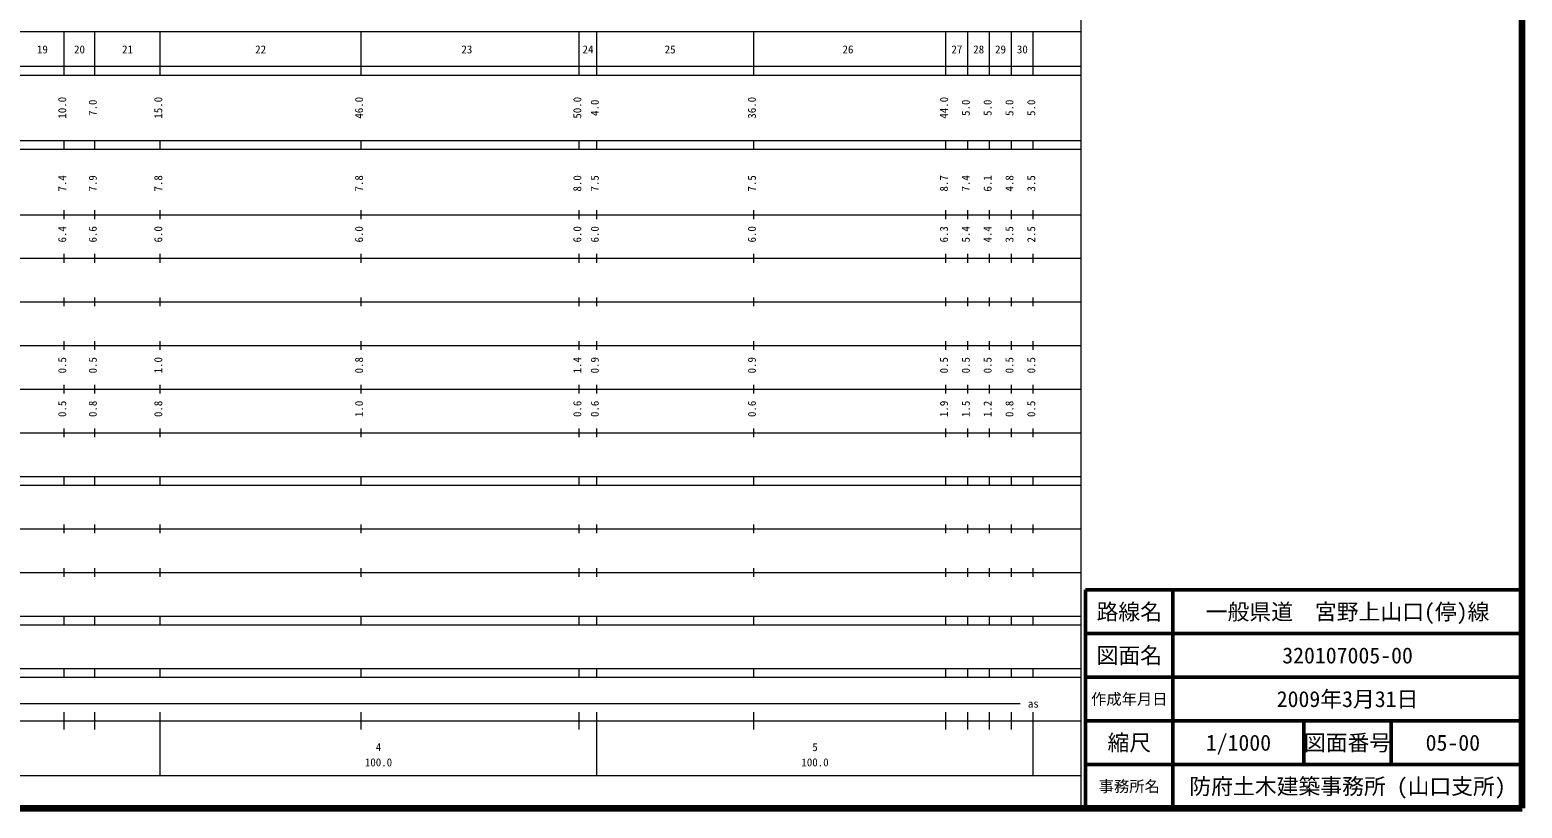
# Model space of a CAD drawing. Units: millimetres on the paper, enlarged 1000 times. Extents: x 40000 to 680000, y 20000 to 380000.
# Drawn here: x 338125 to 680000, y 20000 to 198357 of the extents above; entities that cross this region are included whole.
import ezdxf
from ezdxf.enums import TextEntityAlignment as Align

# ---------------------------------------------------------------- set-up
doc = ezdxf.new("R2010")
doc.units = ezdxf.units.MM
doc.header["$LTSCALE"] = 1000
for name, color, linetype, lineweight in [('M-TTL', 2, 'Continuous', 140), ('M-TTL-BAND', 7, 'Continuous', 13), ('M-TTL-FRAM', 2, 'Continuous', 50), ('M-TTL-LINE', 7, 'Continuous', 50)]:
    doc.layers.add(name, color=color, linetype=linetype, lineweight=lineweight)
doc.layers.add('M-TTL-TXT', color=7, linetype='Continuous')
doc.styles.add('ＭＳ ゴシック', font='')
doc.styles.get('ＭＳ ゴシック').set_extended_font_data('MS Gothic')

msp = doc.modelspace()

# ---------------------------------------------------------------- linework, layer by layer
at = {"layer": 'M-TTL'}
for p, q in [((680000, 20000), (680000, 380000)), ((40000, 20000), (680000, 20000))]:
    msp.add_line(p, q, dxfattribs=at)
at = {"layer": 'M-TTL-BAND'}
for p, q in [((579000, 20000), (579000, 370000)), ((68000, 198000), (579000, 198000)), ((346000, 188000), (346000, 198000)), ((353000, 188000), (353000, 198000)), ((368000, 188000), (368000, 198000)), ((414000, 188000), (414000, 198000)), ((464000, 188000), (464000, 198000)), ((468000, 188000), (468000, 198000)), ((504000, 188000), (504000, 198000)), ((548000, 188000), (548000, 198000)), ((553000, 188000), (553000, 198000)), ((558000, 188000), (558000, 198000)), ((563000, 188000), (563000, 198000)), ((568000, 188000), (568000, 198000)), ((40000, 190000), (579000, 190000)), ((40000, 188000), (579000, 188000)), ((40000, 173000), (579000, 173000)), ((40000, 171000), (579000, 171000)), ((346000, 171000), (346000, 173000)), ((353000, 171000), (353000, 173000)), ((368000, 171000), (368000, 173000)), ((414000, 171000), (414000, 173000)), ((464000, 171000), (464000, 173000)), ((468000, 171000), (468000, 173000)), ((504000, 171000), (504000, 173000)), ((548000, 171000), (548000, 173000)), ((553000, 171000), (553000, 173000)), ((558000, 171000), (558000, 173000)), ((563000, 171000), (563000, 173000)), ((568000, 171000), (568000, 173000)), ((40000, 156000), (579000, 156000)), ((346000, 155000), (346000, 157000)), ((353000, 155000), (353000, 157000)), ((368000, 155000), (368000, 157000)), ((414000, 155000), (414000, 157000)), ((464000, 155000), (464000, 157000)), ((468000, 155000), (468000, 157000)), ((504000, 155000), (504000, 157000)), ((548000, 155000), (548000, 157000)), ((553000, 155000), (553000, 157000)), ((558000, 155000), (558000, 157000)), ((563000, 155000), (563000, 157000)), ((568000, 155000), (568000, 157000)), ((46000, 146000), (579000, 146000)), ((346000, 145000), (346000, 147000)), ((353000, 145000), (353000, 147000)), ((368000, 145000), (368000, 147000)), ((414000, 145000), (414000, 147000)), ((464000, 145000), (464000, 147000)), ((468000, 145000), (468000, 147000)), ((504000, 145000), (504000, 147000)), ((548000, 145000), (548000, 147000)), ((553000, 145000), (553000, 147000)), ((558000, 145000), (558000, 147000)), ((563000, 145000), (563000, 147000)), ((568000, 145000), (568000, 147000)), ((346000, 135000), (346000, 137000)), ((353000, 135000), (353000, 137000)), ((368000, 135000), (368000, 137000)), ((414000, 135000), (414000, 137000)), ((464000, 135000), (464000, 137000)), ((468000, 135000), (468000, 137000)), ((504000, 135000), (504000, 137000)), ((548000, 135000), (548000, 137000)), ((553000, 135000), (553000, 137000)), ((558000, 135000), (558000, 137000)), ((563000, 135000), (563000, 137000)), ((568000, 135000), (568000, 137000)), ((52000, 136000), (579000, 136000)), ((346000, 125000), (346000, 127000)), ((353000, 125000), (353000, 127000)), ((368000, 125000), (368000, 127000)), ((414000, 125000), (414000, 127000)), ((464000, 125000), (464000, 127000)), ((468000, 125000), (468000, 127000)), ((504000, 125000), (504000, 127000)), ((548000, 125000), (548000, 127000)), ((553000, 125000), (553000, 127000)), ((558000, 125000), (558000, 127000)), ((563000, 125000), (563000, 127000)), ((568000, 125000), (568000, 127000)), ((46000, 126000), (579000, 126000)), ((346000, 115000), (346000, 117000)), ((353000, 115000), (353000, 117000)), ((368000, 115000), (368000, 117000)), ((414000, 115000), (414000, 117000)), ((464000, 115000), (464000, 117000)), ((468000, 115000), (468000, 117000)), ((504000, 115000), (504000, 117000)), ((548000, 115000), (548000, 117000)), ((553000, 115000), (553000, 117000)), ((558000, 115000), (558000, 117000)), ((563000, 115000), (563000, 117000)), ((568000, 115000), (568000, 117000)), ((52000, 116000), (579000, 116000)), ((46000, 106000), (579000, 106000)), ((346000, 105000), (346000, 107000)), ((353000, 105000), (353000, 107000)), ((368000, 105000), (368000, 107000)), ((414000, 105000), (414000, 107000)), ((464000, 105000), (464000, 107000)), ((468000, 105000), (468000, 107000)), ((504000, 105000), (504000, 107000)), ((548000, 105000), (548000, 107000)), ((553000, 105000), (553000, 107000)), ((558000, 105000), (558000, 107000)), ((563000, 105000), (563000, 107000)), ((568000, 105000), (568000, 107000)), ((40000, 96000), (579000, 96000)), ((346000, 94000), (346000, 96000)), ((353000, 94000), (353000, 96000)), ((368000, 94000), (368000, 96000)), ((414000, 94000), (414000, 96000)), ((464000, 94000), (464000, 96000)), ((468000, 94000), (468000, 96000)), ((504000, 94000), (504000, 96000)), ((548000, 94000), (548000, 96000)), ((553000, 94000), (553000, 96000)), ((558000, 94000), (558000, 96000)), ((563000, 94000), (563000, 96000)), ((568000, 94000), (568000, 96000)), ((40000, 94000), (579000, 94000)), ((49000, 84000), (579000, 84000)), ((346000, 83000), (346000, 85000)), ((353000, 83000), (353000, 85000)), ((368000, 83000), (368000, 85000)), ((414000, 83000), (414000, 85000)), ((464000, 83000), (464000, 85000)), ((468000, 83000), (468000, 85000)), ((504000, 83000), (504000, 85000)), ((548000, 83000), (548000, 85000)), ((553000, 83000), (553000, 85000)), ((558000, 83000), (558000, 85000)), ((563000, 83000), (563000, 85000)), ((568000, 83000), (568000, 85000)), ((40000, 74000), (579000, 74000)), ((346000, 73000), (346000, 75000)), ((353000, 73000), (353000, 75000)), ((368000, 73000), (368000, 75000)), ((414000, 73000), (414000, 75000)), ((464000, 73000), (464000, 75000)), ((468000, 73000), (468000, 75000)), ((504000, 73000), (504000, 75000)), ((548000, 73000), (548000, 75000)), ((553000, 73000), (553000, 75000)), ((558000, 73000), (558000, 75000)), ((563000, 73000), (563000, 75000)), ((568000, 73000), (568000, 75000)), ((40000, 64000), (579000, 64000)), ((40000, 62000), (579000, 62000)), ((346000, 62000), (346000, 64000)), ((353000, 62000), (353000, 64000)), ((368000, 62000), (368000, 64000)), ((414000, 62000), (414000, 64000)), ((464000, 62000), (464000, 64000)), ((468000, 62000), (468000, 64000)), ((504000, 62000), (504000, 64000)), ((548000, 62000), (548000, 64000)), ((553000, 62000), (553000, 64000)), ((558000, 62000), (558000, 64000)), ((563000, 62000), (563000, 64000)), ((568000, 62000), (568000, 64000)), ((40000, 52000), (579000, 52000)), ((346000, 50000), (346000, 52000)), ((353000, 50000), (353000, 52000)), ((368000, 50000), (368000, 52000)), ((414000, 50000), (414000, 52000)), ((464000, 50000), (464000, 52000)), ((468000, 50000), (468000, 52000)), ((504000, 50000), (504000, 52000)), ((548000, 50000), (548000, 52000)), ((553000, 50000), (553000, 52000)), ((558000, 50000), (558000, 52000)), ((563000, 50000), (563000, 52000)), ((568000, 50000), (568000, 52000)), ((40000, 50000), (579000, 50000)), ((71000, 44000), (565000, 44000)), ((346000, 38000), (346000, 42000)), ((353000, 38000), (353000, 42000)), ((368000, 27500), (368000, 42000)), ((414000, 38000), (414000, 42000)), ((464000, 38000), (464000, 42000)), ((468000, 27500), (468000, 42000)), ((468000, 38000), (468000, 42000)), ((504000, 38000), (504000, 42000)), ((548000, 38000), (548000, 42000)), ((553000, 38000), (553000, 42000)), ((558000, 38000), (558000, 42000)), ((563000, 38000), (563000, 42000)), ((568000, 27500), (568000, 42000)), ((40000, 40000), (579000, 40000)), ((68000, 27500), (579000, 27500))]:
    msp.add_line(p, q, dxfattribs=at)
at = {"layer": 'M-TTL-FRAM'}
for p, q in [((680000, 70000), (580000, 70000)), ((580000, 70000), (580000, 20000))]:
    msp.add_line(p, q, dxfattribs=at)
at = {"layer": 'M-TTL-LINE'}
for p, q in [((600000, 70000), (600000, 20000)), ((680000, 60000), (580000, 60000)), ((680000, 50000), (580000, 50000)), ((680000, 40000), (580000, 40000)), ((630000, 40000), (630000, 30000)), ((650000, 40000), (650000, 30000)), ((680000, 30000), (580000, 30000))]:
    msp.add_line(p, q, dxfattribs=at)

# ---------------------------------------------------------------- texts
at = {"layer": 'M-TTL-BAND', "style": 'ＭＳ ゴシック'}
for s, p in [('19', (341000, 192405)), ('20', (349500, 192405)), ('21', (360500, 192405)), ('22', (391000, 192405)), ('23', (438238, 192405)), ('24', (466000, 192405)), ('25', (484808, 192405)), ('26', (525553, 192405)), ('27', (550500, 192405)), ('28', (555500, 192405)), ('29', (560500, 192405)), ('30', (565500, 192405)), ('as', (568000, 42500)), ('4', (418000, 32523)), ('5', (518000, 32523)), ('100.0', (418000, 29033)), ('100.0', (518000, 29033))]:
    msp.add_text(s, height=1833, dxfattribs=at).set_placement(p, align=Align.BOTTOM_CENTER)
for s, p in [('10.0', (347000, 180500)), ('7.0', (354000, 180500)), ('15.0', (369000, 180500)), ('46.0', (415000, 180500)), ('50.0', (465000, 180500)), ('4.0', (469000, 180500)), ('36.0', (505000, 180500)), ('44.0', (549000, 180500)), ('5.0', (554000, 180500)), ('5.0', (559000, 180500)), ('5.0', (564000, 180500)), ('5.0', (569000, 180500)), ('7.4', (347000, 163174)), ('7.9', (354000, 163174)), ('7.8', (369000, 163174)), ('7.8', (415000, 163174)), ('8.0', (465000, 163174)), ('7.5', (469000, 163174)), ('7.5', (505000, 163174)), ('8.7', (549000, 163174)), ('7.4', (554000, 163174)), ('6.1', (559000, 163174)), ('4.8', (564000, 163174)), ('3.5', (569000, 163174)), ('6.4', (347000, 151500)), ('6.6', (354000, 151500)), ('6.0', (369000, 151500)), ('6.0', (415000, 151500)), ('6.0', (465000, 151500)), ('6.0', (469000, 151500)), ('6.0', (505000, 151500)), ('6.3', (549000, 151500)), ('5.4', (554000, 151500)), ('4.4', (559000, 151500)), ('3.5', (564000, 151500)), ('2.5', (569000, 151500)), ('0.5', (347000, 121500)), ('0.5', (354000, 121500)), ('1.0', (369000, 121500)), ('0.8', (415000, 121500)), ('1.4', (465000, 121500)), ('0.9', (469000, 121500)), ('0.9', (505000, 121500)), ('0.5', (549000, 121500)), ('0.5', (554000, 121500)), ('0.5', (559000, 121500)), ('0.5', (564000, 121500)), ('0.5', (569000, 121500)), ('0.5', (347000, 111500)), ('0.8', (354000, 111500)), ('0.8', (369000, 111500)), ('1.0', (415000, 111500)), ('0.6', (465000, 111500)), ('0.6', (469000, 111500)), ('0.6', (505000, 111500)), ('1.9', (549000, 111500)), ('1.5', (554000, 111500)), ('1.2', (559000, 111500)), ('0.8', (564000, 111500)), ('0.5', (569000, 111500))]:
    msp.add_text(s, height=1833, rotation=90, dxfattribs=at).set_placement(p, align=Align.BOTTOM_CENTER)
at = {"layer": 'M-TTL-TXT', "style": 'ＭＳ ゴシック'}
for s, height, p in [('路線名', 3666, (590000, 65000)), ('路線名', 3666, (590000, 65000)), ('一般県道\u3000宮野上山口(停)線', 3666, (640000, 65000)), ('図面名', 3666, (590000, 55000)), ('図面名', 3666, (590000, 55000)), ('320107005-00', 3666, (640000, 55000)), ('作成年月日', 2566, (590000, 45000)), ('作成年月日', 2566, (590000, 45000)), ('2009年3月31日', 3666, (640000, 45000)), ('縮尺', 3666, (590000, 35000)), ('縮尺', 3666, (590000, 35000)), ('1/1000', 3666, (615000, 35000)), ('図面番号', 3666, (640000, 35000)), ('図面番号', 3666, (640000, 35000)), ('05-00', 3666, (664125, 35000)), ('防府土木建築事務所 (山口支所)', 3666, (640000, 25000)), ('事務所名', 2566, (590000, 25000)), ('事務所名', 2566, (590000, 25000))]:
    msp.add_text(s, height=height, dxfattribs=at).set_placement(p, align=Align.MIDDLE_CENTER)

doc.saveas('drawing.dxf')
